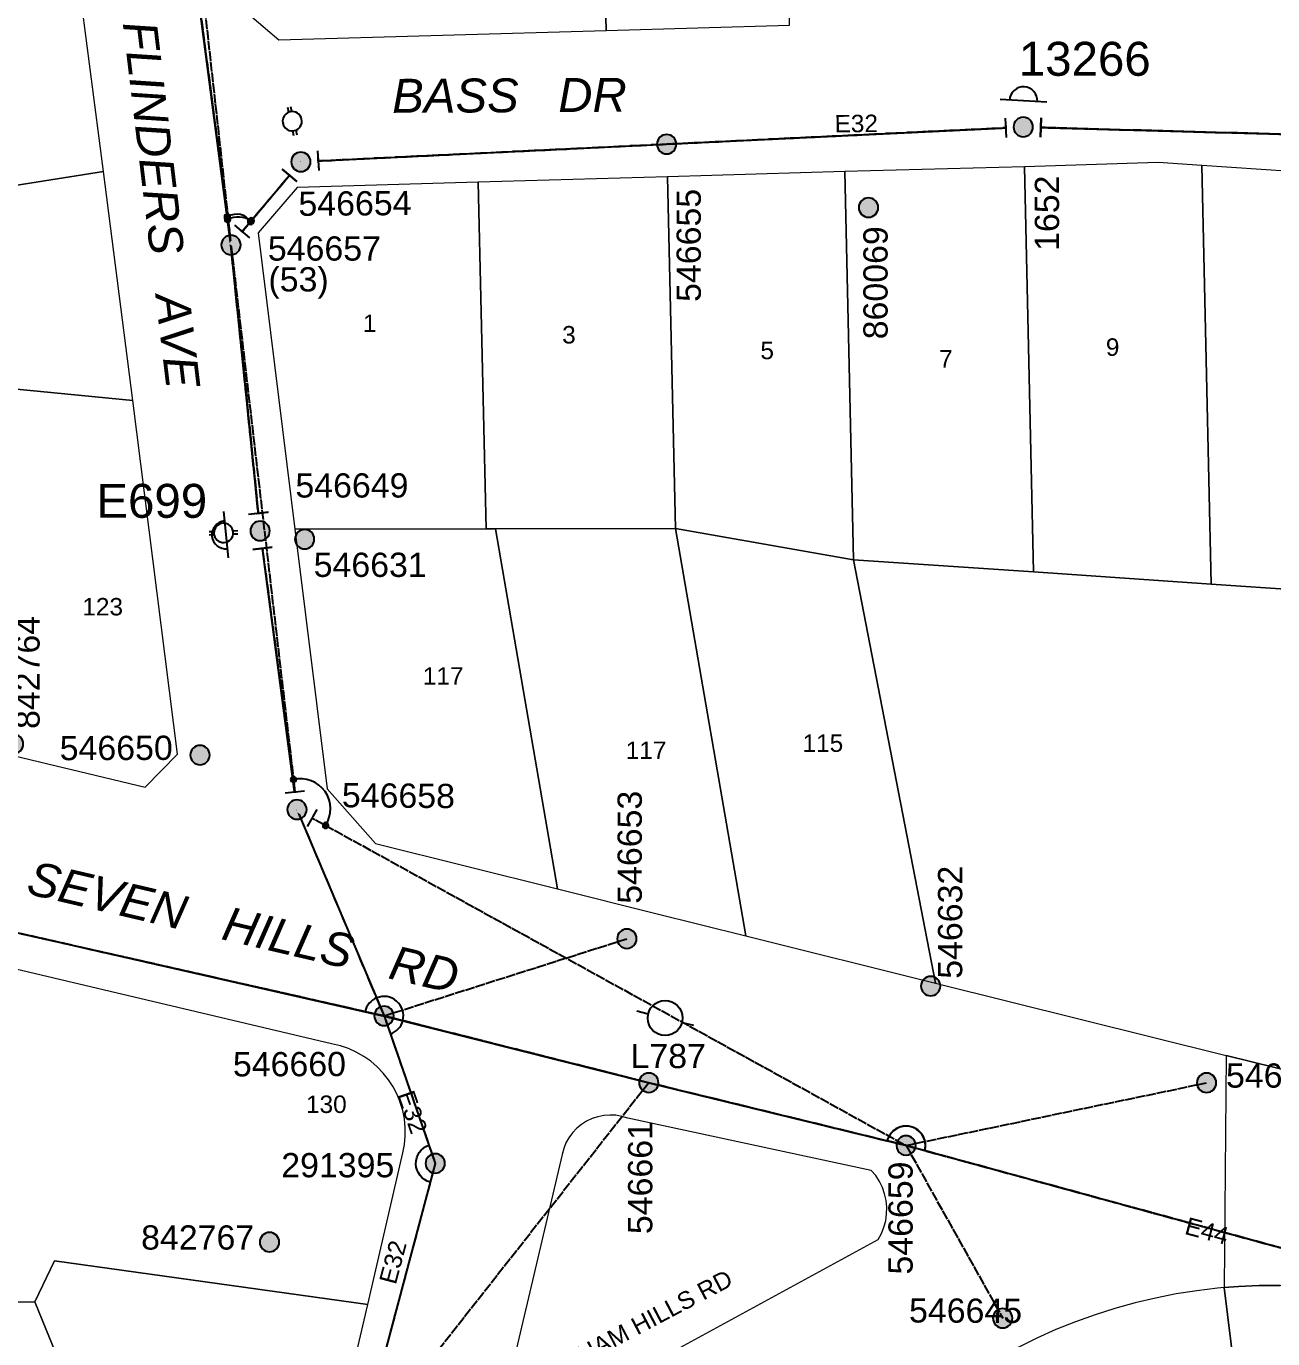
# Model space of a CAD drawing. Header units: metres. Extents: x 311460 to 313373, y 6261260 to 6263889.
# Drawn here: x 312415.3 to 312543.7, y 6262392.1 to 6262527.4 of the extents above; entities that cross this region are included whole.
import ezdxf
from ezdxf.enums import TextEntityAlignment as Align

# ---------------------------------------------------------------- set-up
doc = ezdxf.new("R2010")
doc.units = ezdxf.units.M
doc.linetypes.add('Cable Exist OH', pattern=[1, 1, 0])
doc.layers.get('0').update_dxf_attribs({"color": 6})
doc.layers.add('Cadastre Land Parcels_SP_EXT', color=9, linetype='Continuous', lineweight=5)
doc.layers.add('Cadastre Roads_SP_EXT', color=9, linetype='Continuous', lineweight=5)
for name, color, linetype in [('Equip_LV_EXT', 7, 'Continuous'), ('Equip_SP_HV_EXT', 7, 'Continuous'), ('Mains_HV_EXT', 7, 'Continuous'), ('Mains_HV_NEW', 2, 'Continuous'), ('Mains_LV_EXT', 7, 'Continuous'), ('Mains_SL_EXT', 7, 'Continuous'), ('Mains_TR_EXT', 7, 'Continuous'), ('Notes', 7, 'Continuous'), ('Notes_HV_MISC', 7, 'Continuous'), ('Notes_LV_MISC', 7, 'Continuous'), ('Notes_TR_MISC', 7, 'Continuous'), ('OH_Details_SP_MISC', 7, 'Continuous'), ('SupportsOH_SP_TR_HV_LV_SL_EXT', 7, 'Continuous')]:
    doc.layers.add(name, color=color, linetype=linetype)
doc.layers.get('0').freeze()
doc.styles.add('POLE_LABEL', font='arial.ttf')
doc.styles.get("Standard").update_dxf_attribs({"font": 'arial.ttf'})

# ---------------------------------------------------------------- blocks, each defined once
blk = doc.blocks.new('*U156')
for p, q in [((3.02, -1.33), (2.58, -1.1)), ((2.87, -1.62), (2.43, -1.4)), ((4.63, -2.5), (5.08, -2.73)), ((4.78, -2.21), (5.22, -2.43))]:
    blk.add_line(p, q)
blk.add_lwpolyline([(2.94, -1.47, 1), (4.72, -2.36, 1)], format="xyb", close=True)
at = {"flags": 9}
for tag, p in [('ACTUAL_STATUS', (0, 0)), ('CONSTRUCTED_VOLTAGE', (0, -0.2)), ('OPERATING_VOLTAGE', (0, -0.6)), ('ORIENTATION', (0, -0.8)), ('OWNED_BY', (0, -1)), ('STATE', (0, -1.2)), ('SWITCH_TYPE', (0, -1.4)), ('NO_PHASES', (0, -0.4)), ('USAGE', (0, -1.6)), ('LEGEND', (0, -1.8)), ('NOTES', (0, -2))]:
    blk.add_attdef(tag, text='', height=0.2, dxfattribs=at).set_placement(p, align=Align.MIDDLE_LEFT)
at = {"flags": 1}
blk.add_attdef('Z', (0, 0), '', height=0.2, dxfattribs=at)
blk = doc.blocks.new('*U155')
for p, q in [((2.79, 0.15), (2.29, 0.16)), ((4.75, 0.15), (5.25, 0.14)), ((2.79, -0.18), (2.29, -0.18)), ((4.75, -0.19), (5.25, -0.19))]:
    blk.add_line(p, q)
blk.add_lwpolyline([(2.77, -0.01, 1), (4.76, -0.02, 1)], format="xyb", close=True)
at = {"flags": 9}
for tag, p in [('ACTUAL_STATUS', (0, 0)), ('CONSTRUCTED_VOLTAGE', (0, -0.2)), ('OPERATING_VOLTAGE', (0, -0.6)), ('ORIENTATION', (0, -0.8)), ('OWNED_BY', (0, -1)), ('STATE', (0, -1.2)), ('SWITCH_TYPE', (0, -1.4)), ('NO_PHASES', (0, -0.4)), ('USAGE', (0, -1.6)), ('LEGEND', (0, -1.8)), ('NOTES', (0, -2))]:
    blk.add_attdef(tag, text='', height=0.2, dxfattribs=at).set_placement(p, align=Align.MIDDLE_LEFT)
at = {"flags": 1}
blk.add_attdef('Z', (0, 0), '', height=0.2, dxfattribs=at)
blk = doc.blocks.new('POLE_EXT')
blk.add_hatch(color=256).paths.add_polyline_path([(-1, 0, 1), (1, 0, 1)])
blk.add_lwpolyline([(-1, 0, 1), (1, 0, 1)], format="xyb", close=True)
for tag, height, flags, p in [('pNumber', 2.5, 8, (-17.84, 2.07)), ('OWNED_BY', 0.2, 9, (1.35, -0.4)), ('SPECIAL_USE', 0.2, 9, (1.35, -0.8)), ('STATE', 0.2, 9, (1.35, -1)), ('cLV', 0.2, 9, (1.35, -1.4)), ('PARENT', 0.2, 9, (1.35, -0.6)), ('USAGE', 0.2, 9, (1.35, -1.2)), ('hDepth', 0.2, 9, (1.35, -1.6)), ('hDia', 0.2, 9, (1.35, -1.8)), ('cHV', 0.2, 9, (1.35, -2)), ('LBRACKET', 0.2, 9, (1.35, -2.2)), ('LExisting', 0.2, 9, (1.35, -2.4)), ('LANTNUMBER', 0.2, 9, (1.35, -2.6)), ('LOther', 0.2, 9, (1.35, -2.8)), ('cLinedev', 0.2, 9, (1.35, -3.4)), ('pExisting', 0.2, 9, (1.35, -3.8)), ('LRemove', 0.2, 9, (1.35, -3)), ('LEGEND', 0.2, 9, (1.35, -3.2)), ('LOCATION', 0.2, 9, (1.35, -3.6)), ('PFNUMBER', 0.2, 9, (1.35, -4)), ('pFooting', 0.2, 9, (1.35, -4.4)), ('pNew', 0.2, 9, (1.35, -4.6)), ('pRelocate', 0.2, 9, (1.35, -5)), ('pRemove', 0.2, 9, (1.35, -5.2)), ('pReplace', 0.2, 9, (1.35, -5.4)), ('NEWPFNUMBER', 0.2, 9, (1.35, -4.2)), ('pStay', 0.2, 9, (1.35, -5.6)), ('pType', 0.2, 9, (1.35, -5.8)), ('cspan', 0.2, 9, (1.35, -6)), ('STREETNAME', 0.2, 9, (1.35, -6.2)), ('SUBURB', 0.2, 9, (1.35, -6.4)), ('NOTES', 0.2, 9, (1.35, -6.6)), ('MAINTAINED_BY', 0.2, 9, (1.36, -6.81)), ('OPERATED_BY', 0.2, 9, (1.36, -7.01))]:
    blk.add_attdef(tag, text='', height=height, dxfattribs=dict(flags=flags)).set_placement(p, align=Align.MIDDLE_LEFT)
at = {"style": 'POLE_LABEL'}
for tag, height, flags, p in [('ASSET_NUM', 2.5, 8, (2, 2)), ('STRUCTURE_PLANT_NUMBER', 0.2, 9, (1.35, 0.03)), ('STREET_CODE', 0.2, 9, (1.35, -0.2))]:
    blk.add_attdef(tag, text='', height=height, dxfattribs=dict(at, flags=flags)).set_placement(p, align=Align.MIDDLE_LEFT)
at = {"flags": 1}
blk.add_attdef('Z', (1.35, -7.33), '', height=0.2, dxfattribs=at)
blk = doc.blocks.new('HV_ABS_OPEN_EXT')
for p, q in [((-3, 6.87), (-1.8, 6.87)), ((1.8, 6.87), (3, 6.87))]:
    blk.add_line(p, q)
blk.add_circle((0, 6.87), 1.8)
for tag, height, flags, p in [('ASSET_NUM', 2.5, 8, (2, 2)), ('STREET_CODE', 0.2, 9, (1.5, 0)), ('ACTUAL_STATUS', 0.2, 9, (1.5, -0.2)), ('CONSTRUCTED_VOLTAGE', 0.2, 9, (1.5, -0.4)), ('OPERATING_VOLTAGE', 0.2, 9, (1.5, -0.8)), ('ORIENTATION', 0.2, 9, (1.5, -1)), ('OWNED_BY', 0.2, 9, (1.5, -1.2)), ('STATE', 0.2, 9, (1.5, -1.4)), ('NO_PHASES', 0.2, 9, (1.5, -0.6)), ('SWITCH_TYPE', 0.2, 9, (1.5, -1.6)), ('STREETNAME', 0.2, 9, (1.5, -2.4)), ('SUBURB', 0.2, 9, (1.5, -2.6)), ('USAGE', 0.2, 9, (1.5, -1.8)), ('LEGEND', 0.2, 9, (1.5, -2)), ('LOCATION', 0.2, 9, (1.5, -2.2)), ('NOTES', 0.2, 9, (1.5, -2.8)), ('OPERATED_BY', 0.2, 9, (1.5, -3.2)), ('Z', 0.2, 1, (1.5, -3.6)), ('MAINTAINED_BY', 0.2, 9, (1.5, -3)), ('LABEL_ALIGNMENT', 0.2, 9, (1.5, -3.4))]:
    blk.add_attdef(tag, text='', height=height, dxfattribs=dict(flags=flags)).set_placement(p, align=Align.MIDDLE_LEFT)
blk = doc.blocks.new('*U138')
blk.add_line((1.1, -3.54), (5.9, -3.52))
blk.add_lwpolyline([(2.06, -3.53, 0.414214), (3.51, -4.97, 0.414214), (4.94, -3.52)], format="xyb")
for tag, height, flags, p in [('ASSET_NUM', 2.5, 8, (2, 2)), ('STREET_CODE', 0.2, 9, (1.5, 0)), ('ACTUAL_STATUS', 0.2, 9, (1.5, -0.2)), ('CONSTRUCTED_VOLTAGE', 0.2, 9, (1.5, -0.4)), ('OPERATING_VOLTAGE', 0.2, 9, (1.5, -0.8)), ('ORIENTATION', 0.2, 9, (1.5, -1)), ('OWNED_BY', 0.2, 9, (1.5, -1.2)), ('OPERATED_BY', 0.2, 9, (1.5, -1.4)), ('NO_PHASES', 0.2, 9, (1.5, -0.6)), ('STATE', 0.2, 9, (1.5, -1.8)), ('SWITCH_TYPE', 0.2, 9, (1.5, -2)), ('STREETNAME', 0.2, 9, (1.5, -2.8)), ('MAINTAINED_BY', 0.2, 9, (1.5, -1.6)), ('USAGE', 0.2, 9, (1.5, -2.2)), ('LEGEND', 0.2, 9, (1.5, -2.4)), ('LOCATION', 0.2, 9, (1.5, -2.6)), ('SUBURB', 0.2, 9, (1.5, -3)), ('Z', 0.2, 1, (1.5, -3.6)), ('NOTES', 0.2, 9, (1.5, -3.2)), ('LABEL_ALIGNMENT', 0.2, 9, (1.5, -3.4))]:
    blk.add_attdef(tag, text='', height=height, dxfattribs=dict(flags=flags)).set_placement(p, align=Align.MIDDLE_LEFT)
blk = doc.blocks.new('*U139')
blk.add_line((-2.29, -2.69), (2.51, -2.71))
blk.add_lwpolyline([(-1.33, -2.69, 0.414214), (0.1, -4.14, 0.414214), (1.55, -2.7)], format="xyb")
for tag, height, flags, p in [('ASSET_NUM', 2.5, 8, (2, 2)), ('STREET_CODE', 0.2, 9, (1.5, 0)), ('ACTUAL_STATUS', 0.2, 9, (1.5, -0.2)), ('CONSTRUCTED_VOLTAGE', 0.2, 9, (1.5, -0.4)), ('OPERATING_VOLTAGE', 0.2, 9, (1.5, -0.8)), ('ORIENTATION', 0.2, 9, (1.5, -1)), ('OWNED_BY', 0.2, 9, (1.5, -1.2)), ('OPERATED_BY', 0.2, 9, (1.5, -1.4)), ('NO_PHASES', 0.2, 9, (1.5, -0.6)), ('STATE', 0.2, 9, (1.5, -1.8)), ('SWITCH_TYPE', 0.2, 9, (1.5, -2)), ('STREETNAME', 0.2, 9, (1.5, -2.8)), ('MAINTAINED_BY', 0.2, 9, (1.5, -1.6)), ('USAGE', 0.2, 9, (1.5, -2.2)), ('LEGEND', 0.2, 9, (1.5, -2.4)), ('LOCATION', 0.2, 9, (1.5, -2.6)), ('SUBURB', 0.2, 9, (1.5, -3)), ('Z', 0.2, 1, (1.5, -3.6)), ('NOTES', 0.2, 9, (1.5, -3.2)), ('LABEL_ALIGNMENT', 0.2, 9, (1.5, -3.4))]:
    blk.add_attdef(tag, text='', height=height, dxfattribs=dict(flags=flags)).set_placement(p, align=Align.MIDDLE_LEFT)
blk = doc.blocks.new('End Shackle_NEW')
at = {"flags": 9}
for tag, p in [('ORIENTATION', (0, -0.8)), ('OWNED_BY', (0, -1)), ('STATE', (0, -1.2)), ('USAGE', (0, -1.4)), ('OPERATED_BY', (0, -2.01)), ('NOTES', (0, -1.6)), ('MAINTAINED_BY', (0, -1.81))]:
    blk.add_attdef(tag, text='', height=0.2, dxfattribs=at).set_placement(p, align=Align.MIDDLE_LEFT)
blk.add_wipeout([(-0.25, 0), (-0.25, 1.81), (0.25, 1.82), (0.25, 0)])
blk.add_line((1, 1.81), (-1, 1.81))
at = {"flags": 1}
blk.add_attdef('Z', (0, 0), '', height=0.2, dxfattribs=at)
at = {"flags": 9}
for tag, p in [('CONNECTOR_TYPE', (0, 0)), ('CONSTRUCTED_VOLTAGE', (0, -0.2)), ('OPERATING_VOLTAGE', (0, -0.6)), ('NO_PHASES', (0, -0.4))]:
    blk.add_attdef(tag, text='', height=0.2, dxfattribs=at).set_placement(p, align=Align.MIDDLE_LEFT)
blk = doc.blocks.new('BOND POINT')
blk.add_hatch(color=256).paths.add_polyline_path([(-1, 0, 1), (1, 0, 1)])
blk.add_lwpolyline([(-1, 0, 1), (1, 0, 1)], format="xyb", close=True)

msp = doc.modelspace()

# ---------------------------------------------------------------- linework, layer by layer
at = {"layer": 'Cadastre Land Parcels_SP_EXT', "linetype": 'Continuous'}
for points in [[(312493.92, 6262527.46), (312493.08, 6262564.33), (312474.18, 6262563.92), (312474.6, 6262545.62), (312475.02, 6262526.92), (312493.92, 6262527.46)], [(312474.6, 6262545.62), (312434.39, 6262544.72), (312436.17, 6262530.36), (312441.3, 6262525.95), (312475.02, 6262526.92), (312474.6, 6262545.62)], [(312382.63, 6262505.95), (312423.23, 6262512.4), (312421.01, 6262529.55), (312383.61, 6262526.07), (312382.63, 6262505.95)], [(312519.08, 6262471.12), (312518.14, 6262512.88), (312499.64, 6262512.38), (312500.54, 6262472.36), (312519.08, 6262471.12)], [(312536.43, 6262512.99), (312531.93, 6262513.31), (312518.14, 6262512.88), (312519.08, 6262471.12), (312537.4, 6262469.87), (312536.43, 6262512.99)], [(312554.87, 6262506.84), (312554.76, 6262511.75), (312536.43, 6262512.99), (312537.4, 6262469.87), (312555.73, 6262468.63), (312554.87, 6262506.84)], [(312426.24, 6262488.78), (312423.23, 6262512.4), (312382.63, 6262505.95), (312382.15, 6262497.8), (312389.48, 6262495.76), (312408.27, 6262490.54), (312426.24, 6262488.78)], [(312461.85, 6262511.28), (312443.18, 6262510.75), (312439.17, 6262506.08), (312442.96, 6262475.53), (312462.66, 6262475.55), (312461.85, 6262511.28)], [(312481.35, 6262511.83), (312461.85, 6262511.28), (312462.66, 6262475.55), (312463.63, 6262475.55), (312482.17, 6262475.58), (312481.35, 6262511.83)], [(312500.54, 6262472.36), (312499.64, 6262512.38), (312481.35, 6262511.83), (312482.17, 6262475.58), (312500.54, 6262472.36)], [(312570.14, 6262505.81), (312554.87, 6262506.84), (312555.73, 6262468.63), (312537.4, 6262469.87), (312519.08, 6262471.12), (312500.54, 6262472.36), (312508.96, 6262428.73), (312538.94, 6262421.28), (312556.88, 6262416.83), (312572.27, 6262413.01), (312571.08, 6262464.98), (312570.14, 6262505.81)], [(312426.24, 6262488.78), (312408.27, 6262490.54), (312412.32, 6262452.56), (312427.54, 6262448.92), (312430.87, 6262452.33), (312426.24, 6262488.78)], [(312462.66, 6262475.55), (312442.96, 6262475.53), (312446.28, 6262448.76), (312451.28, 6262443.11), (312470.01, 6262438.44), (312463.63, 6262475.55), (312462.66, 6262475.55)], [(312482.17, 6262475.58), (312463.63, 6262475.55), (312470.01, 6262438.44), (312480.02, 6262435.95), (312489.42, 6262433.61), (312482.17, 6262475.58)], [(312500.54, 6262472.36), (312482.17, 6262475.58), (312489.42, 6262433.61), (312508.96, 6262428.73), (312500.54, 6262472.36)], [(312557.31, 6262395.98), (312555.2, 6262396.43), (312553.08, 6262396.82), (312550.95, 6262397.13), (312548.8, 6262397.36), (312546.65, 6262397.51), (312544.49, 6262397.58), (312542.34, 6262397.56), (312540.19, 6262397.47), (312538.72, 6262397.35), (312543.38, 6262359.53), (312562.88, 6262357.89), (312557.31, 6262395.98)], [(312543.38, 6262359.53), (312538.72, 6262397.35), (312538.04, 6262397.29), (312535.89, 6262397.03), (312533.77, 6262396.7), (312531.65, 6262396.28), (312529.55, 6262395.78), (312527.47, 6262395.21), (312525.42, 6262394.56), (312523.39, 6262393.83), (312521.39, 6262393.02), (312519.42, 6262392.14), (312517.49, 6262391.18), (312517.31, 6262391.07), (312527.01, 6262355.51), (312543.38, 6262359.53)], [(312427.99, 6262366.89), (312416.15, 6262395.88), (312395.83, 6262395.53), (312390.81, 6262395.43), (312397.1, 6262384.43), (312411.86, 6262358.14), (312427.99, 6262366.89)]]:
    msp.add_lwpolyline(points, close=True, dxfattribs=at)
for points in [[(312395.83, 6262395.53), (312416.15, 6262395.88), (312418.19, 6262400.12), (312450.46, 6262395.6), (312454.08, 6262411.23), (312454.24, 6262412.1), (312454.32, 6262412.97), (312454.32, 6262413.86), (312454.24, 6262414.73), (312454.07, 6262415.6), (312453.82, 6262416.44), (312453.69, 6262416.75), (312453.49, 6262417.26), (312453.08, 6262418.04), (312452.6, 6262418.78), (312452.05, 6262419.47), (312451.44, 6262420.1), (312450.77, 6262420.68), (312450.05, 6262421.18), (312449.28, 6262421.62), (312448.47, 6262421.98), (312447.64, 6262422.26), (312446.74, 6262422.46), (312423.91, 6262427.86), (312423.91, 6262427.86), (312409.67, 6262431.24)], [(312471.34, 6262384.99), (312503.07, 6262402.32), (312503.41, 6262402.93), (312503.66, 6262403.58), (312503.84, 6262404.25), (312503.94, 6262404.94), (312503.95, 6262405.64), (312503.88, 6262406.34), (312503.73, 6262407.02), (312503.5, 6262407.68), (312503.19, 6262408.3), (312502.81, 6262408.89), (312502.36, 6262409.42), (312477.26, 6262414.82), (312477.26, 6262414.82), (312476.66, 6262415), (312476.04, 6262415.11), (312475.42, 6262415.14), (312474.79, 6262415.1), (312474.18, 6262414.97), (312473.58, 6262414.77), (312473.01, 6262414.5), (312472.48, 6262414.17), (312472, 6262413.77), (312471.57, 6262413.31), (312471.2, 6262412.8), (312470.89, 6262412.26), (312470.66, 6262411.68), (312470.49, 6262411.07), (312465.61, 6262390.35)], [(312449.34, 6262390.78), (312449.71, 6262392.37), (312450.46, 6262395.6), (312450.46, 6262395.6), (312418.19, 6262400.12), (312416.15, 6262395.88), (312427.99, 6262366.89)]]:
    msp.add_lwpolyline(points, dxfattribs=at)
at = {"layer": 'Cadastre Roads_SP_EXT', "linetype": 'Continuous'}
msp.add_lwpolyline([(312556.88, 6262416.83), (312538.94, 6262421.28), (312538.83, 6262409.31), (312538.72, 6262397.35), (312540.19, 6262397.47), (312542.34, 6262397.56), (312544.49, 6262397.58)], dxfattribs=at)
at = {"layer": 'Mains_HV_EXT', "color": 7, "linetype": 'Cable Exist OH'}
for points in [[(312436.37, 6262504.81), (312430.03, 6262553.05)], [(312609.72, 6262521.51), (312552.2, 6262516.02), (312518.02, 6262516.97)], [(312518.02, 6262516.97), (312443.57, 6262513.38), (312436.37, 6262504.81)], [(312439.37, 6262475.34), (312436.36, 6262504.81)], [(312439.37, 6262475.34), (312443.17, 6262446.62), (312452.14, 6262425.36)]]:
    msp.add_lwpolyline(points, dxfattribs=at)
at = {"layer": 'Mains_HV_EXT', "linetype": 'Cable Exist OH'}
for points in [[(312452.14, 6262425.36), (312409.4, 6262435.04)], [(312452.14, 6262425.36), (312479.43, 6262418.47)], [(312479.43, 6262418.47), (312449.5, 6262380.42), (312425.94, 6262361.14), (312367.25, 6262330.04)], [(312479.43, 6262418.47), (312505.94, 6262412), (312560.94, 6262396.97), (312598.58, 6262388.16), (312624.11, 6262382.43), (312656.31, 6262375.31), (312689.33, 6262367.54), (312716.94, 6262362.41), (312768.3, 6262352.39), (312933.7, 6262323.56), (312974.57, 6262319.38)]]:
    msp.add_lwpolyline(points, dxfattribs=at)
at = {"layer": 'Mains_LV_EXT', "color": 7, "linetype": 'Cable Exist OH'}
for points in [[(312430.03, 6262553.05), (312436.37, 6262504.81)], [(312443.57, 6262513.38), (312481.27, 6262515.2)], [(312436.37, 6262504.81), (312443.57, 6262513.38)], [(312436.37, 6262504.81), (312439.37, 6262475.34)], [(312439.37, 6262475.34), (312443.17, 6262446.62), (312452.14, 6262425.36)]]:
    msp.add_lwpolyline(points, dxfattribs=at)
at = {"layer": 'Mains_LV_EXT', "linetype": 'Cable Exist OH'}
for points in [[(312481.24, 6262515.2), (312518.02, 6262516.97)], [(312518.02, 6262516.97), (312552.2, 6262516.02)], [(312409.4, 6262435.04), (312452.14, 6262425.36)], [(312452.14, 6262425.36), (312457.42, 6262410.15)], [(312479.43, 6262418.47), (312452.14, 6262425.36)], [(312505.94, 6262412), (312479.43, 6262418.47)], [(312560.94, 6262396.97), (312505.94, 6262412)], [(312457.42, 6262410.15), (312449.5, 6262380.42)]]:
    msp.add_lwpolyline(points, dxfattribs=at)
at = {"layer": 'Mains_LV_EXT', "linetype": 'Continuous'}
for points in [[(312438.46, 6262507.3, 0.247113), (312436.02, 6262507.45)], [(312454.08, 6262424.87, 0.619168), (312451.36, 6262427.21)], [(312451.36, 6262427.21, 0.241772), (312450.19, 6262425.81)], [(312452.79, 6262423.48, 0.25247), (312454.08, 6262424.87)], [(312507.87, 6262411.47, 1.014312), (312503.99, 6262412.47)], [(312456.9, 6262408.22, -0.732107), (312456.76, 6262412.04)]]:
    msp.add_lwpolyline(points, format="xyb", dxfattribs=at)
at = {"layer": 'Mains_SL_EXT', "linetype": 'Cable Exist OH'}
for points in [[(312426.11, 6262596.93), (312430.03, 6262553.05), (312436.37, 6262504.81)], [(312518.02, 6262516.97), (312552.2, 6262516.02), (312589.31, 6262519.36)], [(312443.57, 6262513.38), (312481.24, 6262515.2), (312518.02, 6262516.97)], [(312436.37, 6262504.81), (312443.57, 6262513.38)], [(312436.37, 6262504.81), (312439.37, 6262475.34)], [(312439.37, 6262475.34), (312443.17, 6262446.62)], [(312409.4, 6262435.04), (312452.14, 6262425.36)], [(312452.14, 6262425.36), (312477.17, 6262433.31)], [(312452.14, 6262425.36), (312457.42, 6262410.15)], [(312452.14, 6262425.36), (312479.43, 6262418.47), (312505.94, 6262412)], [(312505.94, 6262412), (312536.91, 6262418.46)], [(312505.94, 6262412), (312560.94, 6262396.97)], [(312505.94, 6262412), (312515.9, 6262394.2)], [(312457.42, 6262410.15), (312449.5, 6262380.42)]]:
    msp.add_lwpolyline(points, dxfattribs=at)
at = {"layer": 'Mains_TR_EXT', "color": 7, "linetype": 'Cable Exist OH'}
for points in [[(312426.11, 6262596.93), (312436.37, 6262504.81), (312443.17, 6262446.62)], [(312443.17, 6262446.62), (312505.94, 6262412)]]:
    msp.add_lwpolyline(points, dxfattribs=at)
at = {"layer": 'Mains_TR_EXT', "linetype": 'Continuous'}
for points in [[(312446.12, 6262444.99, 0.673523), (312442.81, 6262449.73)], [(312507.87, 6262411.47, 0.88774), (312504.19, 6262412.96)]]:
    msp.add_lwpolyline(points, format="xyb", dxfattribs=at)
at = {"layer": 'Mains_TR_EXT', "linetype": 'Cable Exist OH'}
msp.add_lwpolyline([(312505.94, 6262412), (312560.94, 6262396.97)], dxfattribs=at)
at = {"layer": 'Notes_HV_MISC', "color": 7, "linetype": 'Continuous'}
msp.add_arc((312436.96, 6262506.27), 1.72, 32.9044, 121.9103, dxfattribs=at).dxf.unprotected_set("ltscale", 0)
at = {"layer": 'OH_Details_SP_MISC', "color": 7, "linetype": 'Continuous', "flags": 128}
for points in [[(312443.17, 6262446.62), (312439.37, 6262475.34), (312436.37, 6262504.81), (312430.03, 6262553.05), (312426.2, 6262596.85), (312432.1, 6262626.2)], [(312436.37, 6262504.81), (312443.57, 6262513.38), (312481.24, 6262515.2), (312518.02, 6262516.97), (312552.2, 6262516.02)], [(312336.94, 6262452.63), (312370.34, 6262444.78), (312409.4, 6262435.04), (312452.15, 6262425.33), (312479.43, 6262418.47), (312505.94, 6262412)], [(312443.17, 6262446.62), (312452.14, 6262425.37), (312457.42, 6262410.15), (312449.5, 6262380.42)]]:
    msp.add_lwpolyline(points, dxfattribs=at)

# ---------------------------------------------------------------- block references
at = {"layer": 'Equip_LV_EXT'}
for name, p, rotation in [('*U156', (312443.57, 6262513.38), 128.595542458155), ('*U155', (312439.37, 6262475.34), 183.2410644209444)]:
    msp.add_blockref(name, p, dxfattribs=dict(at, rotation=rotation))
at = {"layer": 'Equip_SP_HV_EXT'}
ref = msp.add_blockref('*U139', (312518.02, 6262516.97), dxfattribs=dict(at, rotation=177.2340664122632))
ref.add_attrib('ASSET_NUM', '13266', dxfattribs={"layer": '0', "height": 3.5}).set_placement((312517.56, 6262525.75), align=Align.TOP_LEFT)
ref = msp.add_blockref('*U138', (312439, 6262478.78), dxfattribs=dict(at, rotation=275.8157530098457))
ref.add_attrib('ASSET_NUM', 'E699', dxfattribs={"layer": '0', "height": 3.5}).set_placement((312422.5, 6262478.44), align=Align.MIDDLE_LEFT)
ref = msp.add_blockref('HV_ABS_OPEN_EXT', (312479.43, 6262418.47), dxfattribs=dict(at, rotation=345.8166288798823))
ref.add_attrib('ASSET_NUM', 'L787', dxfattribs={"layer": '0', "height": 2.5}).set_placement((312481.43, 6262419.22), align=Align.BOTTOM_CENTER)
at = {"layer": 'Notes_HV_MISC', "color": 7, "linetype": 'Continuous', "xscale": 0.3, "yscale": 0.3, "zscale": 0.3}
for p in [(312435.99, 6262507.7), (312438.4, 6262507.23)]:
    msp.add_blockref('BOND POINT', p, dxfattribs=at).dxf.unprotected_set("ltscale", 0)
at = {"layer": 'Notes_TR_MISC', "color": 7, "linetype": 'Continuous', "xscale": 0.3, "yscale": 0.3, "zscale": 0.3}
for p in [(312442.81, 6262449.73), (312446.12, 6262444.99)]:
    msp.add_blockref('BOND POINT', p, dxfattribs=at).dxf.unprotected_set("ltscale", 0)
at = {"layer": 'SupportsOH_SP_TR_HV_LV_SL_EXT'}
ref = msp.add_blockref('POLE_EXT', (312481.27, 6262515.2), dxfattribs=at)
ref.add_attrib('ASSET_NUM', '546655', dxfattribs={"layer": '0', "height": 2.5, "rotation": 90, "style": 'POLE_LABEL'}).set_placement((312482.29, 6262504.77), align=Align.TOP_CENTER)
ref = msp.add_blockref('POLE_EXT', (312502.07, 6262508.67), dxfattribs=at)
ref.add_attrib('ASSET_NUM', '860069', dxfattribs={"layer": '0', "height": 2.5, "rotation": 90, "style": 'POLE_LABEL'}).set_placement((312501.54, 6262495.09), align=Align.TOP_LEFT)
ref = msp.add_blockref('POLE_EXT', (312443.96, 6262474.49), dxfattribs=at)
ref.add_attrib('ASSET_NUM', '546631', dxfattribs={"layer": '0', "height": 2.5, "style": 'POLE_LABEL'}).set_placement((312444.89, 6262471.85), align=Align.MIDDLE_LEFT)
ref = msp.add_blockref('POLE_EXT', (312413.96, 6262453.38), dxfattribs=at)
ref.add_attrib('ASSET_NUM', '842764', dxfattribs={"layer": '0', "height": 2.5, "rotation": 90, "style": 'POLE_LABEL'}).set_placement((312417.4, 6262454.93), align=Align.BOTTOM_LEFT)
ref = msp.add_blockref('POLE_EXT', (312433.18, 6262452.24), dxfattribs=at)
ref.add_attrib('ASSET_NUM', '546650', dxfattribs={"layer": '0', "height": 2.5, "rotation": 0.1532, "style": 'POLE_LABEL'}).set_placement((312430.37, 6262452.99), align=Align.MIDDLE_RIGHT)
ref = msp.add_blockref('POLE_EXT', (312477.17, 6262433.31), dxfattribs=at)
ref.add_attrib('ASSET_NUM', '546653', dxfattribs={"layer": '0', "height": 2.5, "rotation": 90, "style": 'POLE_LABEL'}).set_placement((312477.46, 6262436.91), align=Align.MIDDLE_LEFT)
ref = msp.add_blockref('POLE_EXT', (312508.48, 6262428.43), dxfattribs=at)
ref.add_attrib('ASSET_NUM', '546632', dxfattribs={"layer": '0', "height": 2.5, "rotation": 90, "style": 'POLE_LABEL'}).set_placement((312510.48, 6262429.18), align=Align.MIDDLE_LEFT)
ref = msp.add_blockref('POLE_EXT', (312452.14, 6262425.36), dxfattribs=at)
ref.add_attrib('ASSET_NUM', '546660', dxfattribs={"layer": '0', "height": 2.5, "rotation": 0.1528, "style": 'POLE_LABEL'}).set_placement((312448.22, 6262420.4), align=Align.MIDDLE_RIGHT)
ref = msp.add_blockref('POLE_EXT', (312479.43, 6262418.47), dxfattribs=at)
ref.add_attrib('ASSET_NUM', '546661', dxfattribs={"layer": '0', "height": 2.5, "rotation": 90, "style": 'POLE_LABEL'}).set_placement((312477.29, 6262408.69), align=Align.TOP_CENTER)
ref = msp.add_blockref('POLE_EXT', (312536.91, 6262418.46), dxfattribs=at)
ref.add_attrib('ASSET_NUM', '546786', dxfattribs={"layer": '0', "height": 2.5, "style": 'POLE_LABEL'}).set_placement((312538.91, 6262419.21), align=Align.MIDDLE_LEFT)
ref = msp.add_blockref('POLE_EXT', (312505.94, 6262412), dxfattribs=dict(at, rotation=0.5086044429934307))
ref.add_attrib('ASSET_NUM', '546659', dxfattribs={"layer": '0', "height": 2.5, "rotation": 90, "style": 'POLE_LABEL'}).set_placement((312505.37, 6262410.35), align=Align.MIDDLE_RIGHT)
ref = msp.add_blockref('POLE_EXT', (312457.42, 6262410.15), dxfattribs=at)
ref.add_attrib('ASSET_NUM', '291395', dxfattribs={"layer": '0', "height": 2.5, "style": 'POLE_LABEL'}).set_placement((312441.55, 6262409.97), align=Align.MIDDLE_LEFT)
ref = msp.add_blockref('POLE_EXT', (312440.34, 6262402.04), dxfattribs=at)
ref.add_attrib('ASSET_NUM', '842767', dxfattribs={"layer": '0', "height": 2.5, "style": 'POLE_LABEL'}).set_placement((312427.11, 6262402.52), align=Align.MIDDLE_LEFT)
ref = msp.add_blockref('POLE_EXT', (312515.9, 6262394.2), dxfattribs=at)
ref.add_attrib('ASSET_NUM', '546645', dxfattribs={"layer": '0', "height": 2.5, "rotation": 359.7129, "style": 'POLE_LABEL'}).set_placement((312517.9, 6262394.95), align=Align.MIDDLE_RIGHT)

# ---------------------------------------------------------------- texts
at = {"layer": 'Cadastre Land Parcels_SP_EXT'}
for s, p in [('1', (312449.96, 6262495.84)), ('3', (312470.5, 6262494.66)), ('9', (312526.53, 6262493.39)), ('5', (312490.93, 6262493.04)), ('7', (312509.35, 6262492.18)), ('123', (312421.05, 6262466.63)), ('117', (312456.14, 6262459.49)), ('117', (312477.05, 6262451.83)), ('115', (312495.27, 6262452.57)), ('130', (312444.1, 6262415.35))]:
    msp.add_text(s, height=1.8, dxfattribs=at).set_placement(p)
at = {"layer": 'Cadastre Roads_SP_EXT'}
msp.add_text('BAULKHAM HILLS RD', height=1.8, rotation=27.7529, dxfattribs=at).set_placement((312465.38, 6262385.65))
at = {"layer": 'Mains_LV_EXT'}
for s, rotation, p in [('E32', 0.5233, (312498.58, 6262516.41)), ('E32', 289.1375, (312453.49, 6262417.26)), ('E44', 345.121, (312534.55, 6262402.9)), ('E32', 75.0783, (312453.35, 6262397.58))]:
    msp.add_text(s, height=1.8, rotation=rotation, dxfattribs=at).set_placement(p)
at = {"layer": 'Notes', "color": 2, "char_height": 3.5, "attachment_point": 1}
for s, insert, rotation in [('{\\fArial|b0|i1|c0|p34;FLINDERS   AVE}', (312428.69, 6262528.08), 276.8283), ('{\\fArial|b0|i1|c0|p34;BASS   DR}', (312452.97, 6262521.93), 0.2687), ('{\\fArial|b0|i1|c0|p34;SEVEN   HILLS   RD}', (312415.96, 6262441.39), 346.8283)]:
    msp.add_mtext_dynamic_manual_height_columns(s, width=48.1221, gutter_width=4, heights=[0], dxfattribs=dict(at, insert=insert, rotation=rotation))
at = {"layer": 'Notes', "linetype": 'Continuous', "insert": (312440.23, 6262502.52), "char_height": 2.5, "attachment_point": 1}
msp.add_mtext_dynamic_manual_height_columns('(53)', width=5.5753, gutter_width=4, heights=[0], dxfattribs=at)

# ---------------------------------------------------------------- next in the draw order: block references
at = {"layer": 'Mains_HV_NEW', "color": 7, "linetype": 'Continuous', "rotation": 92.75628131383353}
msp.add_blockref('End Shackle_NEW', (312518.02, 6262516.97), dxfattribs=at).dxf.unprotected_set("ltscale", 0)
at = {"layer": 'Notes_HV_MISC', "color": 7, "linetype": 'Continuous'}
for p, rotation in [((312436.37, 6262504.81), 319.9338618911468), ((312439.37, 6262475.34), 5.815740654558071)]:
    msp.add_blockref('End Shackle_NEW', p, dxfattribs=dict(at, rotation=rotation)).dxf.unprotected_set("ltscale", 0)
at = {"layer": 'Notes_LV_MISC', "color": 7, "linetype": 'Continuous', "rotation": 273.8490372673867}
msp.add_blockref('End Shackle_NEW', (312443.57, 6262513.38), dxfattribs=at).dxf.unprotected_set("ltscale", 0)
at = {"layer": 'Notes_TR_MISC', "color": 7, "linetype": 'Continuous', "rotation": 241.1161723360421}
msp.add_blockref('End Shackle_NEW', (312443.17, 6262446.62), dxfattribs=at).dxf.unprotected_set("ltscale", 0)

# ---------------------------------------------------------------- next in the draw order: linework, layer by layer
at = {"layer": 'Notes_HV_MISC', "linetype": 'Continuous', "flags": 128}
msp.add_lwpolyline([(312516.16, 6262517.88), (312516.25, 6262515.88)], dxfattribs=at)
at = {"layer": 'Notes_LV_MISC', "linetype": 'Continuous', "flags": 128}
msp.add_lwpolyline([(312445.45, 6262512.51), (312445.31, 6262514.5)], dxfattribs=at)

# ---------------------------------------------------------------- next in the draw order: block references
at = {"layer": 'Mains_HV_NEW', "color": 7, "linetype": 'Continuous', "rotation": 268.4198550197163}
msp.add_blockref('End Shackle_NEW', (312518.02, 6262516.97), dxfattribs=at).dxf.unprotected_set("ltscale", 0)
at = {"layer": 'Notes_HV_MISC', "color": 7, "linetype": 'Continuous', "rotation": 187.5427132364795}
msp.add_blockref('End Shackle_NEW', (312439.37, 6262475.34), dxfattribs=at).dxf.unprotected_set("ltscale", 0)
at = {"layer": 'Notes_LV_MISC', "color": 7, "linetype": 'Continuous'}
for p, rotation in [((312443.57, 6262513.38), 139.9339379183883), ((312436.37, 6262504.81), 319.9338322822751)]:
    msp.add_blockref('End Shackle_NEW', p, dxfattribs=dict(at, rotation=rotation)).dxf.unprotected_set("ltscale", 0)
at = {"layer": 'Notes_TR_MISC', "color": 7, "linetype": 'Continuous', "rotation": 6.669739116512004}
msp.add_blockref('End Shackle_NEW', (312443.17, 6262446.62), dxfattribs=at).dxf.unprotected_set("ltscale", 0)

# ---------------------------------------------------------------- next in the draw order: linework, layer by layer
at = {"layer": 'Notes_HV_MISC', "linetype": 'Continuous', "flags": 128}
for points in [[(312519.86, 6262517.92), (312519.8, 6262515.92)], [(312438.3, 6262505.56), (312436.77, 6262506.84)]]:
    msp.add_lwpolyline(points, dxfattribs=at)
at = {"layer": 'Notes_LV_MISC', "linetype": 'Continuous', "flags": 128}
for points in [[(312443.17, 6262511.35), (312441.64, 6262512.64)], [(312438.3, 6262505.56), (312436.77, 6262506.84)]]:
    msp.add_lwpolyline(points, dxfattribs=at)

# ---------------------------------------------------------------- next in the draw order: block references
at = {"layer": 'Notes_LV_MISC', "color": 7, "linetype": 'Continuous', "xscale": 0.3, "yscale": 0.3, "zscale": 0.3}
for p in [(312436.02, 6262507.45), (312438.46, 6262507.3)]:
    msp.add_blockref('BOND POINT', p, dxfattribs=at).dxf.unprotected_set("ltscale", 0)
at = {"layer": 'Notes_LV_MISC', "color": 7, "linetype": 'Continuous', "rotation": 5.815797714368997}
msp.add_blockref('End Shackle_NEW', (312439.37, 6262475.34), dxfattribs=at).dxf.unprotected_set("ltscale", 0)
at = {"layer": 'SupportsOH_SP_TR_HV_LV_SL_EXT'}
ref = msp.add_blockref('POLE_EXT', (312518.02, 6262516.97), dxfattribs=at)
ref.add_attrib('ASSET_NUM', '1652', dxfattribs={"layer": '0', "height": 2.5, "rotation": 90, "style": 'POLE_LABEL'}).set_placement((312519.21, 6262511.97), align=Align.TOP_RIGHT)
ref = msp.add_blockref('POLE_EXT', (312443.57, 6262513.38), dxfattribs=at)
ref.add_attrib('ASSET_NUM', '546654', dxfattribs={"layer": '0', "height": 2.5, "rotation": 0.4039, "style": 'POLE_LABEL'}).set_placement((312443.32, 6262509.06), align=Align.MIDDLE_LEFT)
ref = msp.add_blockref('POLE_EXT', (312436.37, 6262504.81), dxfattribs=at)
ref.add_attrib('ASSET_NUM', '546657', dxfattribs={"layer": '0', "height": 2.5, "style": 'POLE_LABEL'}).set_placement((312440.17, 6262504.45), align=Align.MIDDLE_LEFT)
ref = msp.add_blockref('POLE_EXT', (312443.17, 6262446.62), dxfattribs=dict(at, rotation=0.2112849103607742))
ref.add_attrib('ASSET_NUM', '546658', dxfattribs={"layer": '0', "height": 2.5, "rotation": 359.5278, "style": 'POLE_LABEL'}).set_placement((312447.8, 6262448.11), align=Align.MIDDLE_LEFT)

# ---------------------------------------------------------------- next in the draw order: linework, layer by layer
at = {"layer": 'Notes_HV_MISC', "linetype": 'Continuous', "flags": 128}
msp.add_lwpolyline([(312440.23, 6262477.26), (312438.19, 6262477.05)], dxfattribs=at)
at = {"layer": 'Notes_LV_MISC', "linetype": 'Continuous', "flags": 128}
msp.add_lwpolyline([(312440.18, 6262477.25), (312438.19, 6262477.05)], dxfattribs=at)

# ---------------------------------------------------------------- next in the draw order: block references
at = {"layer": 'Notes_LV_MISC', "color": 7, "linetype": 'Continuous', "rotation": 187.5427132364795}
msp.add_blockref('End Shackle_NEW', (312439.37, 6262475.34), dxfattribs=at).dxf.unprotected_set("ltscale", 0)

# ---------------------------------------------------------------- next in the draw order: linework, layer by layer
at = {"layer": 'Notes_HV_MISC', "linetype": 'Continuous', "flags": 128}
msp.add_lwpolyline([(312438.61, 6262473.41), (312440.6, 6262473.68)], dxfattribs=at)
at = {"layer": 'Notes_LV_MISC', "linetype": 'Continuous', "flags": 128}
msp.add_lwpolyline([(312440.6, 6262473.68), (312438.61, 6262473.41)], dxfattribs=at)

# ---------------------------------------------------------------- next in the draw order: block references
at = {"layer": 'SupportsOH_SP_TR_HV_LV_SL_EXT'}
ref = msp.add_blockref('POLE_EXT', (312439.37, 6262475.34), dxfattribs=at)
ref.add_attrib('ASSET_NUM', '546649', dxfattribs={"layer": '0', "height": 2.5, "style": 'POLE_LABEL'}).set_placement((312454.66, 6262480.03), align=Align.MIDDLE_RIGHT)

doc.saveas('drawing.dxf')
